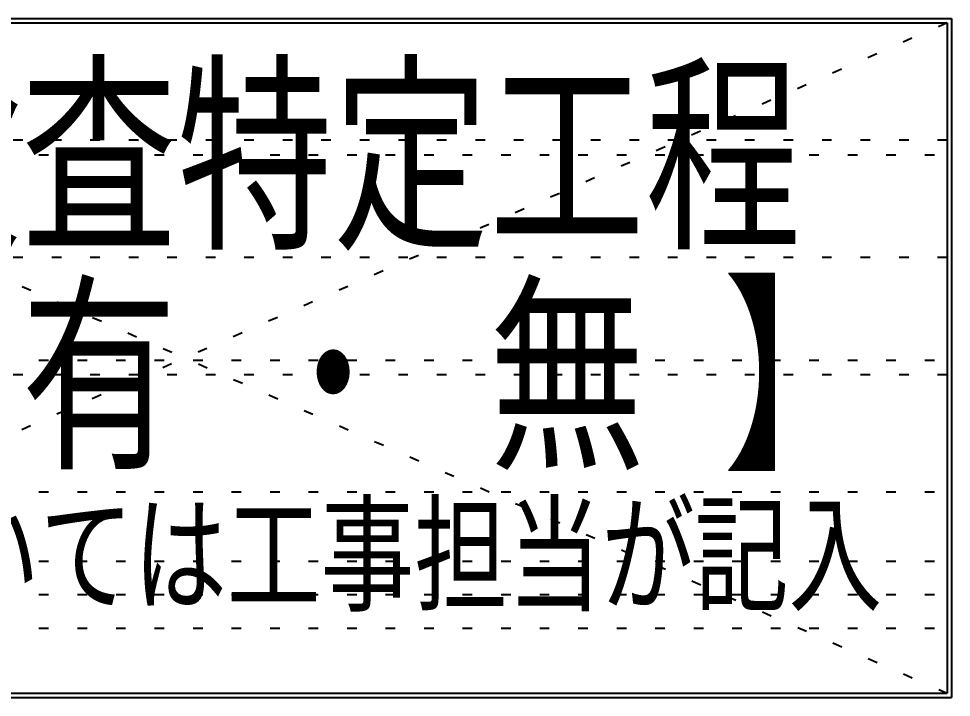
# Model space of a CAD drawing. Header units: millimetres. Extents: x 2414 to 2906, y 1861 to 2205.
# Drawn here: x 2438.72 to 2467.78, y 1884.64 to 1905.79 of the extents above; entities that cross this region are included whole.
import ezdxf
from ezdxf.enums import TextEntityAlignment as Align

# ---------------------------------------------------------------- set-up
doc = ezdxf.new("R2010")
doc.units = ezdxf.units.MM
doc.linetypes.add('jw-line05', pattern=[4.800000000000001, 1.5, -0.6, 0.6, -0.6, 1.5])
doc.linetypes.add('jw-line09', pattern=[1.2, 0.3, -0.8999999999999999])
doc.layers.add('8-F', color=7, linetype='Continuous')
doc.styles.add('ＭＳ ゴシック', font='', dxfattribs={"height": 0.2})
doc.styles.get('ＭＳ ゴシック').set_extended_font_data('MS Gothic')

msp = doc.modelspace()

# ---------------------------------------------------------------- linework, layer by layer
at = {"layer": '8-F', "color": 2, "linetype": 'Continuous'}
for p, q in [((2420.022341720721, 1905.787510950036), (2467.778008208499, 1905.787510950036)), ((2467.778008208499, 1905.787510950036), (2467.778008208499, 1884.63556545236)), ((2420.151941720716, 1905.657910950043), (2467.648408208504, 1905.657910950043)), ((2467.648408208504, 1905.657910950043), (2467.648408208504, 1898.473394821295)), ((2467.648408208504, 1905.657910950043), (2467.648408208504, 1891.03579962317)), ((2467.648408208504, 1905.657910950043), (2467.648408208504, 1884.765165452352)), ((2420.022341720721, 1884.63556545236), (2467.778008208499, 1884.63556545236)), ((2420.151941720716, 1884.765165452352), (2467.648408208504, 1884.765165452352))]:
    msp.add_line(p, q, dxfattribs=at)
at = {"layer": '8-F', "color": 8, "linetype": 'jw-line09'}
for p, q in [((2420.151941720717, 1905.657910950043), (2467.648408208504, 1884.765165452352)), ((2467.648408208504, 1905.657910950043), (2420.151941720716, 1884.765165452352)), ((2467.648408208504, 1902.002383118323), (2420.151941720716, 1902.002383118323)), ((2420.151941720716, 1901.545442139358), (2467.648408208504, 1901.545442139358)), ((2467.648408208504, 1898.346855286604), (2420.151941720716, 1898.346855286604)), ((2420.151941720716, 1895.148268433851), (2467.648408208504, 1895.148268433851)), ((2467.648408208504, 1894.691327454887), (2420.151941720716, 1894.691327454887)), ((2420.151941720716, 1891.03579962317), (2467.648408208504, 1891.03579962317)), ((2420.151941720716, 1888.877634263036), (2467.648408208504, 1888.877634263036)), ((2420.151941720716, 1887.837212770418), (2467.648408208504, 1887.837212770418)), ((2420.151941720716, 1886.796791277794), (2467.648408208504, 1886.796791277794))]:
    msp.add_line(p, q, dxfattribs=at)

# ---------------------------------------------------------------- texts
at = {"layer": '8-F', "color": 7, "linetype": 'jw-line05', "style": 'ＭＳ ゴシック'}
for s, height, width, p, p2 in [('中間検査特定工程', 4.85999999980595, 0.7692307692307063, (2424.213972466651, 1899.115442139454), (2463.093972465096, 1899.115442139454)), ('指定【 有 ・ 無 】', 4.859999999807769, 0.7692307692304173, (2421.783972466748, 1892.261327454983), (2465.523972464998, 1892.261327454983)), ('※有無については工事担当が記入', 2.915999999884662, 0.7692307692304335, (2421.878949928404, 1887.635450799108), (2465.618949926655, 1887.635450799108))]:
    msp.add_text(s, height=height, dxfattribs=dict(at, width=width)).set_placement(p, p2, align=Align.FIT)

doc.saveas('drawing.dxf')
